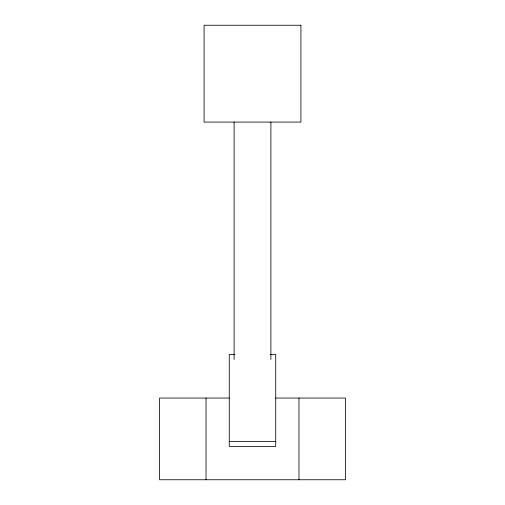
<?xml version="1.0" encoding="UTF-8"?>
<svg xmlns="http://www.w3.org/2000/svg" width="505" height="505" viewBox="0 0 505 505"><rect width="100%" height="100%" fill="white"/><g stroke="black" fill="none" stroke-linecap="round" stroke-linejoin="round"><path stroke-width="0.76" d="M234.774 354.472L229.264 354.472L229.264 446.464L275.736 446.464L275.736 354.472L270.225 354.472M229.264 398.047L159.548 398.047L159.548 479.75L345.452 479.75L345.452 398.047L275.736 398.047M229.264 441.623L275.736 441.623M298.973 398.047L298.973 479.75M270.895 122.084L270.895 359.427M234.105 122.084L234.105 359.427M206.027 398.047L206.027 479.75M300.917 25.25L204.083 25.25L204.083 122.084L300.917 122.084L300.917 25.25"/></g></svg>
